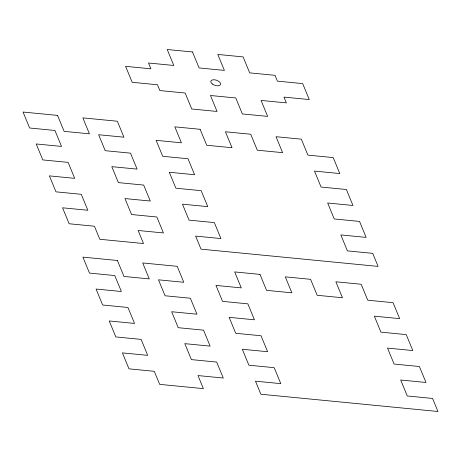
<?xml version="1.0" encoding="UTF-8"?>
<svg xmlns="http://www.w3.org/2000/svg" width="461" height="461" viewBox="0 0 461 461"><rect width="100%" height="100%" fill="white"/><g stroke="black" fill="none" stroke-linecap="round" stroke-linejoin="round"><path stroke-width="0.69" d="M192.514 51.972L167.216 49.506L173.797 65.468L148.5 63.001L150.897 68.804L125.599 66.338L132.18 82.3L157.478 84.766L159.875 90.569L185.172 93.036L191.753 108.992L217.056 111.458L210.47 95.496L235.767 97.963L242.353 113.925L267.651 116.391L261.064 100.429L286.362 102.895L283.97 97.092L309.268 99.559L302.681 83.597L277.384 81.13L274.992 75.327L249.695 72.861L243.108 56.905L217.811 54.438L224.398 70.4L199.1 67.934L192.514 51.972M57.544 115.406L23.05 112.046L29.637 128.002L54.934 130.469L61.515 146.431L36.217 143.965L42.804 159.921L68.101 162.387L74.682 178.349L49.385 175.883L55.971 191.839L81.269 194.306L87.849 210.268L62.552 207.802L69.138 223.758L94.436 226.224L99.824 239.282L143.515 243.541L138.133 230.483L163.43 232.949L156.844 216.993L131.546 214.526L124.966 198.564L150.263 201.031L143.676 185.074L118.379 182.608L111.798 166.646L137.096 169.112L130.509 153.156L105.212 150.689L98.625 134.727L123.928 137.194L117.342 121.237L82.847 117.872L89.428 133.834L64.131 131.368L57.544 115.406M200.137 129.305L174.834 126.838L181.421 142.801L156.123 140.334L162.704 156.291L188.007 158.757L194.588 174.719L169.291 172.253L175.877 188.209L201.175 190.675L207.755 206.637L182.458 204.171L189.045 220.128L214.342 222.594L220.923 238.556L195.625 236.09L201.013 249.147L378.095 266.406L372.713 253.348L347.415 250.882L340.829 234.926L366.126 237.392L359.545 221.43L334.248 218.963L327.662 203.007L352.959 205.473L346.378 189.511L321.075 187.045L314.494 171.089L339.792 173.549L333.211 157.593L307.908 155.126L301.327 139.17L276.03 136.704L282.61 152.66L257.313 150.194L250.732 134.237L225.435 131.771L232.016 147.727L206.718 145.261L200.137 129.305M117.399 260.494L82.905 257.129L89.486 273.091L114.783 275.557L121.37 291.513L96.072 289.047L102.653 305.009L127.951 307.475L134.537 323.432L109.24 320.965L115.82 336.928L141.118 339.394L147.704 355.35L122.407 352.884L128.988 368.846L154.285 371.312L159.673 384.37L203.37 388.629L197.982 375.571L223.28 378.037L216.699 362.075L191.401 359.609L184.815 343.652L210.112 346.119L203.531 330.157L178.234 327.69L171.648 311.734L196.945 314.2L190.364 298.238L165.067 295.772L158.48 279.815L183.778 282.282L177.197 266.32L142.697 262.96L149.283 278.917L123.986 276.45L117.399 260.494M259.987 274.393L234.689 271.927L241.276 287.883L215.973 285.417L222.559 301.379L247.857 303.845L254.443 319.801L229.146 317.335L235.727 333.297L261.024 335.764L267.611 351.72L242.313 349.254L248.894 365.216L274.191 367.682L280.778 383.638L255.48 381.178L260.863 394.23L437.95 411.494L432.562 398.437L407.265 395.97L400.684 380.008L425.981 382.474L419.395 366.518L394.097 364.052L387.517 348.09L412.814 350.556L406.227 334.6L380.93 332.133L374.349 316.171L399.647 318.637L393.06 302.681L367.763 300.215L361.176 284.253L335.879 281.786L342.465 297.748L317.168 295.282L310.581 279.32L285.284 276.854L291.871 292.816L266.573 290.349L259.987 274.393M212.383 84.023A5.129 2.68 19.2 0 0 220.514 84.565A5.129 2.68 19.2 0 0 214.227 79.753A5.129 2.68 19.2 0 0 212.383 84.023"/></g></svg>
